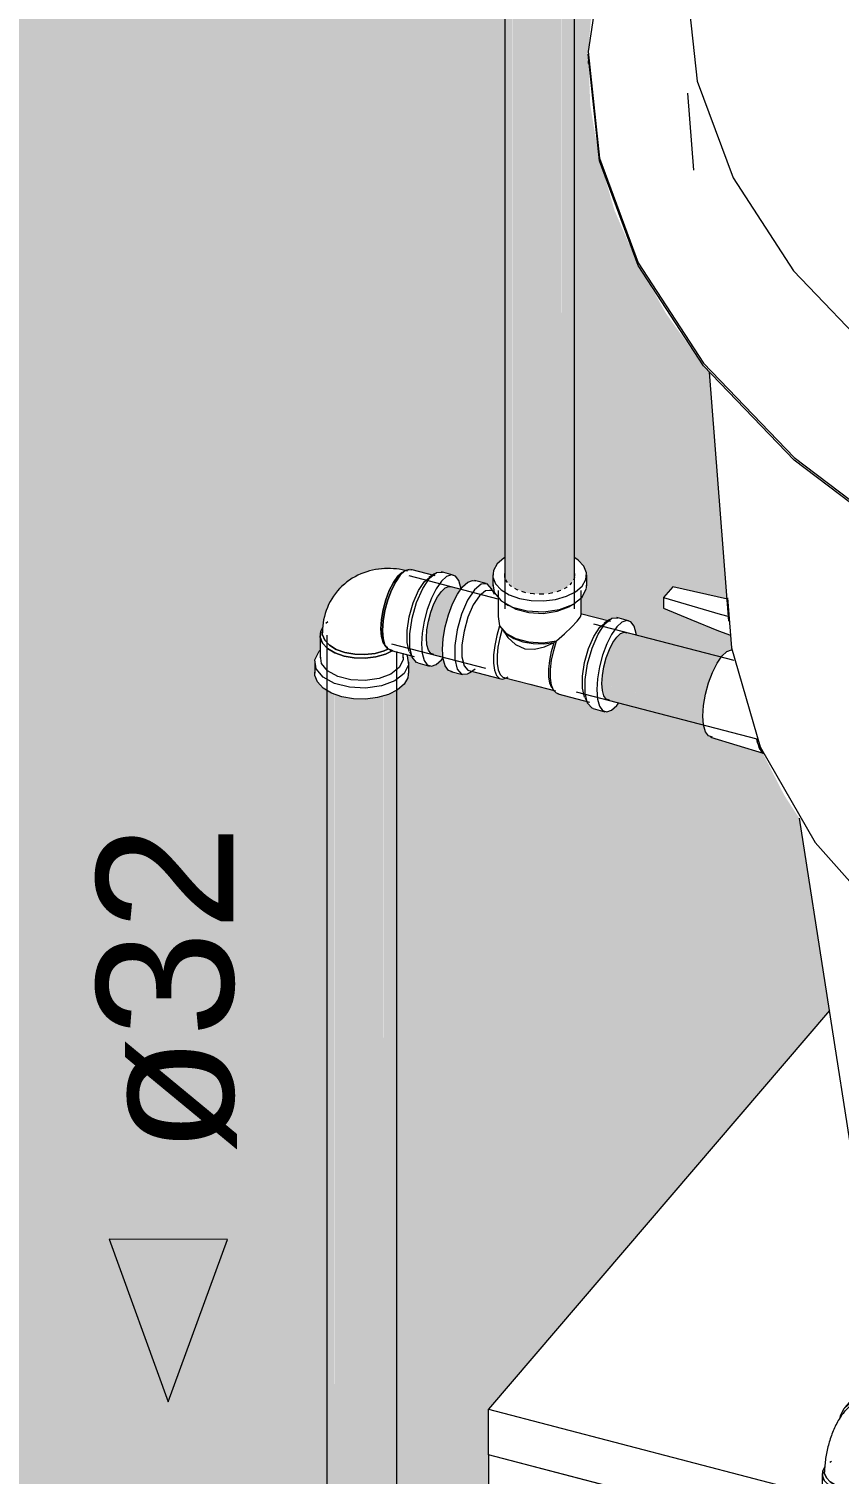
# Model space of a CAD drawing. Header units: metres. Extents: x -24.8 to 3.4, y -2.1 to 25.8.
# Drawn here: x -19.773 to -19.403, y 0.11 to 0.771 of the extents above; entities that cross this region are included whole.
import ezdxf

# ---------------------------------------------------------------- set-up
doc = ezdxf.new("R2010")
doc.units = ezdxf.units.M
doc.layers.add('A-FLOR', color=7, linetype='Continuous', lineweight=9, true_color=0x007f00)
for name, color, linetype, lineweight in [('A-GENM', 7, 'Continuous', 5), ('P-PIPE', 7, 'Continuous', 5), ('P-PIPE-IDEN', 7, 'Continuous', 5), ('P-SANR-FIXT', 7, 'Continuous', 5)]:
    doc.layers.add(name, color=color, linetype=linetype, lineweight=lineweight)
doc.styles.add('Arial_1', font='arial.ttf', dxfattribs={"height": 0.0625})

# ---------------------------------------------------------------- blocks, each defined once
blk = doc.blocks.new('Caixa D_Água de Fibra de Vidro - Fortlev - 500 L-3640297-CAIXA D_ÁGUA - GUARITA')
at = {"layer": 'P-SANR-FIXT', "color": 8, "true_color": 0x808080}
for p, q in [((33.91764, 0.75629), (33.91764, 0.75506)), ((33.96317, 0.74148), (33.9659, 0.70631)), ((33.97307, 0.61388), (33.9819, 0.50009)), ((34.01424, 0.40993), (34.03948, 0.24779))]:
    blk.add_line(p, q, dxfattribs=at)
for points in [[(33.98774, 0.88116, 0), (33.96945, 0.83713, 0), (33.96268, 0.79211, 0), (33.96756, 0.74701, 0), (33.98398, 0.70276, 0), (34.01163, 0.66024, 0), (34.04993, 0.62032, 0), (34.09812, 0.5838, 0), (34.15521, 0.55143, 0), (34.22005, 0.52386, 0)], [(33.9251, 0.80921, 0), (33.91769, 0.76055, 0), (33.9229, 0.71181, 0), (33.94063, 0.66398, 0), (33.9705, 0.61803, 0), (34.01193, 0.57489, 0), (34.06405, 0.53544, 0), (34.12582, 0.50049, 0), (34.19597, 0.47074, 0), (34.27308, 0.44681, 0)], [(34.27308, 0.44559, 0), (34.19597, 0.46952, 0), (34.12582, 0.49926, 0), (34.06405, 0.53421, 0), (34.01193, 0.57366, 0), (33.9705, 0.6168, 0), (33.94063, 0.66275, 0), (33.9229, 0.71059, 0), (33.91769, 0.75933, 0)], [(33.98142, 0.5108, 0), (33.98329, 0.48786, 0), (33.99634, 0.44254, 0), (34.02147, 0.3988, 0), (34.05814, 0.35762, 0), (34.10552, 0.31992, 0), (34.16255, 0.28653, 0), (34.16317, 0.28621, 0)]]:
    blk.add_polyline3d(points, dxfattribs=at)
blk = doc.blocks.new('Joelho 45_90 - Agua Fria_Soldavel - MEP - Tigre - Standard-3523191-CAIXA D_ÁGUA - GUARITA')
at = {"layer": 'P-PIPE'}
for p, q in [((34.04039, 0.1466), (34.03497, 0.14026)), ((34.04163, 0.15021), (34.03992, 0.14821)), ((34.05793, 0.12064), (34.06334, 0.12698)), ((34.06501, 0.12677), (34.06671, 0.12876)), ((34.02906, 0.11578), (34.02825, 0.11524)), ((34.05151, 0.11524), (34.05069, 0.11578)), ((34.02478, 0.10992), (34.02478, 0.09933)), ((34.02586, 0.11038), (34.02592, 0.11169)), ((34.05498, 0.09933), (34.05498, 0.10992)), ((34.02856, 0.10485), (34.02751, 0.10419)), ((34.05224, 0.10419), (34.0512, 0.10485)), ((34.02338, 0.09816), (34.02338, 0.09483)), ((34.05638, 0.09483), (34.05638, 0.09816))]:
    blk.add_line(p, q, dxfattribs=at)
for points in [[(34.04125, 0.14973, 0), (34.04362, 0.15196, 0), (34.04671, 0.15334, 0), (34.05031, 0.15378, 0), (34.05417, 0.15324, 0)], [(34.05417, 0.15324, 0), (34.05803, 0.15177, 0), (34.06163, 0.14946, 0), (34.06472, 0.14647, 0), (34.06709, 0.143, 0), (34.06859, 0.13929, 0), (34.06909, 0.1356, 0), (34.06859, 0.13217, 0), (34.06709, 0.12924, 0), (34.06671, 0.12877, 0)], [(34.03777, 0.14371, 0), (34.03954, 0.14774, 0), (34.04287, 0.15053, 0), (34.04736, 0.15175, 0), (34.05246, 0.15125, 0)], [(34.04004, 0.14617, 0), (34.04309, 0.14872, 0), (34.0472, 0.14984, 0), (34.05187, 0.14938, 0)], [(34.05187, 0.14938, 0), (34.05653, 0.14741, 0), (34.06064, 0.14415, 0), (34.06369, 0.14001, 0), (34.06532, 0.13548, 0), (34.06532, 0.1311, 0), (34.06369, 0.12741, 0), (34.06335, 0.12698, 0)], [(34.05246, 0.15125, 0), (34.05756, 0.14909, 0), (34.06205, 0.14553, 0), (34.06539, 0.14101, 0), (34.06716, 0.13605, 0), (34.06716, 0.13127, 0), (34.06539, 0.12724, 0), (34.06206, 0.12445, 0), (34.06098, 0.12397, 0)], [(34.03531, 0.13902, 0), (34.03478, 0.13839, 0), (34.03428, 0.13775, 0), (34.03381, 0.1371, 0), (34.03336, 0.13645, 0), (34.03293, 0.1358, 0), (34.03252, 0.13515, 0), (34.03213, 0.13449, 0), (34.03176, 0.13382, 0), (34.0314, 0.13315, 0), (34.03105, 0.13247, 0), (34.03071, 0.13179, 0), (34.03039, 0.1311, 0), (34.03008, 0.1304, 0), (34.02978, 0.1297, 0), (34.02949, 0.12899, 0), (34.02921, 0.12828, 0), (34.02895, 0.12756, 0), (34.02869, 0.12684, 0), (34.02844, 0.12611, 0), (34.02821, 0.12537, 0), (34.02798, 0.12464, 0), (34.02777, 0.1239, 0), (34.02756, 0.12315, 0), (34.02737, 0.12241, 0), (34.02718, 0.12166, 0), (34.02701, 0.1209, 0), (34.02685, 0.12015, 0), (34.0267, 0.1194, 0), (34.02656, 0.11864, 0), (34.02643, 0.11788, 0), (34.02631, 0.11712, 0), (34.02621, 0.11637, 0), (34.02612, 0.11561, 0), (34.02604, 0.11485, 0), (34.02597, 0.11409, 0), (34.02592, 0.11333, 0), (34.02587, 0.11257, 0), (34.02585, 0.11181, 0), (34.02584, 0.11105, 0), (34.02584, 0.11084, 0)], [(34.03296, 0.13596, 0), (34.03326, 0.13714, 0), (34.03462, 0.13983, 0), (34.03679, 0.14187, 0), (34.03962, 0.14313, 0), (34.04291, 0.14353, 0), (34.04645, 0.14304, 0)], [(34.04645, 0.14304, 0), (34.04291, 0.14353, 0), (34.03962, 0.14313, 0), (34.03679, 0.14187, 0), (34.03462, 0.13983, 0), (34.03326, 0.13714, 0), (34.03297, 0.13596, 0)], [(34.04598, 0.14161, 0), (34.04269, 0.14207, 0), (34.03963, 0.14169, 0), (34.037, 0.14052, 0), (34.03498, 0.13862, 0)], [(34.03498, 0.13862, 0), (34.037, 0.14052, 0), (34.03963, 0.14169, 0), (34.04269, 0.14207, 0), (34.04598, 0.14161, 0)], [(34.05697, 0.12118, 0), (34.05824, 0.12368, 0), (34.05868, 0.12659, 0), (34.05824, 0.12974, 0), (34.05697, 0.13289, 0), (34.05496, 0.13584, 0), (34.05233, 0.13839, 0), (34.04926, 0.14035, 0), (34.04598, 0.14161, 0)], [(34.04598, 0.14161, 0), (34.04926, 0.14035, 0), (34.05233, 0.13839, 0), (34.05496, 0.13584, 0), (34.05697, 0.13289, 0), (34.05824, 0.12974, 0), (34.05868, 0.12659, 0), (34.05824, 0.12368, 0), (34.05697, 0.12118, 0)], [(34.04645, 0.14304, 0), (34.04998, 0.14169, 0), (34.05328, 0.13958, 0), (34.0561, 0.13684, 0), (34.05827, 0.13367, 0), (34.05964, 0.13027, 0), (34.0601, 0.12689, 0), (34.05964, 0.12376, 0), (34.05827, 0.12107, 0)], [(34.05564, 0.11875, 0), (34.0561, 0.11903, 0), (34.05827, 0.12107, 0), (34.05964, 0.12376, 0), (34.0601, 0.12689, 0), (34.05964, 0.13027, 0), (34.05827, 0.13367, 0), (34.0561, 0.13684, 0), (34.05328, 0.13958, 0), (34.04998, 0.14169, 0), (34.04645, 0.14304, 0)], [(34.0567, 0.12084, 0), (34.05669, 0.12082, 0), (34.05666, 0.12078, 0), (34.0566, 0.1207, 0), (34.05654, 0.12059, 0), (34.05646, 0.12046, 0), (34.05637, 0.1203, 0), (34.05627, 0.12012, 0), (34.05616, 0.11991, 0), (34.05605, 0.11969, 0), (34.05594, 0.11944, 0), (34.05582, 0.11918, 0), (34.0557, 0.11891, 0), (34.05558, 0.11861, 0), (34.05547, 0.11831, 0), (34.05535, 0.11799, 0), (34.05523, 0.11767, 0), (34.05512, 0.11733, 0), (34.05501, 0.11699, 0), (34.0549, 0.11664, 0), (34.05479, 0.11628, 0), (34.05469, 0.11593, 0), (34.0546, 0.11557, 0), (34.05451, 0.1152, 0), (34.05443, 0.11484, 0), (34.05435, 0.11449, 0), (34.05428, 0.11413, 0), (34.05422, 0.11378, 0), (34.05416, 0.11344, 0), (34.0541, 0.1131, 0), (34.05406, 0.11278, 0), (34.05402, 0.11246, 0), (34.05399, 0.11216, 0), (34.05396, 0.11188, 0), (34.05394, 0.11161, 0), (34.05393, 0.11135, 0), (34.05392, 0.11112, 0), (34.05392, 0.11091, 0), (34.05392, 0.11084, 0)], [(34.05824, 0.12103, 0), (34.0561, 0.11903, 0), (34.05564, 0.11874, 0)], [(34.03343, 0.10238, 0), (34.03012, 0.10356, 0), (34.02747, 0.10517, 0), (34.02566, 0.10711, 0), (34.02483, 0.10923, 0), (34.02502, 0.11141, 0), (34.02601, 0.11323, 0)], [(34.02601, 0.11323, 0), (34.02502, 0.11141, 0), (34.02483, 0.10923, 0), (34.02566, 0.10711, 0), (34.02747, 0.10517, 0), (34.03012, 0.10356, 0), (34.03343, 0.10238, 0)], [(34.05409, 0.11274, 0), (34.05492, 0.11061, 0), (34.05473, 0.10844, 0), (34.05353, 0.10637, 0), (34.0514, 0.10454, 0), (34.04848, 0.10307, 0), (34.04498, 0.10208, 0), (34.04112, 0.10162, 0), (34.03719, 0.10172, 0), (34.03343, 0.10238, 0)], [(34.03343, 0.10238, 0), (34.03719, 0.10172, 0), (34.04112, 0.10162, 0), (34.04498, 0.10208, 0), (34.04848, 0.10307, 0), (34.0514, 0.10454, 0), (34.05353, 0.10637, 0), (34.05473, 0.10844, 0), (34.05492, 0.11061, 0), (34.05409, 0.11274, 0)], [(34.02588, 0.1102, 0), (34.02666, 0.10822, 0), (34.02834, 0.10642, 0), (34.0308, 0.10493, 0), (34.03388, 0.10383, 0)], [(34.03388, 0.10383, 0), (34.0308, 0.10493, 0), (34.02834, 0.10642, 0), (34.02666, 0.10822, 0), (34.02588, 0.1102, 0)], [(34.05388, 0.11142, 0), (34.05369, 0.10946, 0), (34.05257, 0.10753, 0), (34.05059, 0.10583, 0), (34.04788, 0.10447, 0), (34.04462, 0.10355, 0), (34.04104, 0.10312, 0), (34.03738, 0.10321, 0), (34.03388, 0.10383, 0)], [(34.03388, 0.10383, 0), (34.03738, 0.10321, 0), (34.04104, 0.10312, 0), (34.04462, 0.10355, 0), (34.04788, 0.10447, 0), (34.05059, 0.10583, 0), (34.05257, 0.10753, 0), (34.05369, 0.10946, 0)], [(34.02462, 0.10163, 0), (34.02396, 0.10056, 0), (34.02343, 0.09741, 0), (34.02489, 0.09435, 0), (34.02816, 0.09175, 0), (34.03284, 0.08993, 0)], [(34.02478, 0.09933, 0), (34.02483, 0.09864, 0), (34.02616, 0.09584, 0), (34.02915, 0.09347, 0), (34.03343, 0.09179, 0)], [(34.03284, 0.08993, 0), (34.03836, 0.0891, 0), (34.04407, 0.08936, 0), (34.04928, 0.09068, 0), (34.05335, 0.09291, 0), (34.05579, 0.09577, 0), (34.05632, 0.09892, 0), (34.05496, 0.10185, 0)], [(34.03343, 0.09179, 0), (34.03849, 0.09103, 0), (34.04372, 0.09127, 0), (34.04848, 0.09248, 0), (34.05221, 0.09452, 0), (34.05444, 0.09714, 0), (34.05492, 0.10002, 0)], [(34.03284, 0.08659, 0), (34.02921, 0.08788, 0), (34.02632, 0.08964, 0), (34.02435, 0.09175, 0), (34.02343, 0.09408, 0), (34.02339, 0.09517, 0)], [(34.05632, 0.09558, 0), (34.05611, 0.09321, 0), (34.0548, 0.09094, 0), (34.05247, 0.08894, 0), (34.04928, 0.08734, 0), (34.04545, 0.08626, 0), (34.04124, 0.08575, 0), (34.03694, 0.08587, 0), (34.03284, 0.08659, 0)]]:
    blk.add_polyline3d(points, dxfattribs=at)
blk = doc.blocks.new('Te_Reducao - Agua Fria_Soldavel - MEP - Tigre - Standard-3638675-CAIXA D_ÁGUA - GUARITA')
at = {"layer": 'P-PIPE'}
for p, q in [((33.8711, 0.51723), (33.86568, 0.51865)), ((33.87403, 0.52118), (33.87403, 0.51617)), ((33.91, 0.51741), (33.90928, 0.51667)), ((33.91025, 0.51771), (33.91, 0.51741)), ((33.91147, 0.52191), (33.9115, 0.52064)), ((33.91696, 0.51524), (33.91702, 0.51655)), ((33.91703, 0.51617), (33.91703, 0.52118)), ((33.87468, 0.51372), (33.87273, 0.51422)), ((33.87486, 0.51219), (33.87351, 0.51493)), ((33.87653, 0.51409), (33.87653, 0.50298)), ((33.91453, 0.50298), (33.91453, 0.51409)), ((33.91497, 0.51111), (33.91694, 0.51509)), ((33.87941, 0.50832), (33.88129, 0.50715)), ((33.90977, 0.50715), (33.91165, 0.50832)), ((33.9279, 0.49986), (33.9142, 0.50343)), ((33.92311, 0.49732), (33.92588, 0.4996)), ((33.92756, 0.50086), (33.92505, 0.49912)), ((33.93622, 0.50028), (33.93079, 0.50169)), ((33.87918, 0.49532), (33.88004, 0.49452)), ((33.85484, 0.47703), (33.86027, 0.47562)), ((33.86316, 0.47745), (33.87772, 0.47366)), ((33.86349, 0.47645), (33.86601, 0.47819)), ((33.87915, 0.47432), (33.89099, 0.47124)), ((33.87984, 0.47397), (33.88116, 0.47461)), ((33.89099, 0.47124), (33.90284, 0.46815)), ((33.90122, 0.46939), (33.90206, 0.46818)), ((33.90376, 0.46688), (33.91832, 0.46308)), ((33.91619, 0.46512), (33.91754, 0.46238)), ((33.9308, 0.46154), (33.9317, 0.46269)), ((33.91996, 0.46008), (33.92538, 0.45866))]:
    blk.add_line(p, q, dxfattribs=at)
for points in [[(33.87957, 0.52913, 0), (33.87912, 0.52885, 0), (33.87608, 0.52624, 0)], [(33.91497, 0.51611, 0), (33.91668, 0.51906, 0), (33.91696, 0.52216, 0), (33.91577, 0.52518, 0), (33.9132, 0.52794, 0), (33.91158, 0.52907, 0)], [(33.87608, 0.52624, 0), (33.87437, 0.52329, 0), (33.8741, 0.5202, 0), (33.87529, 0.51717, 0), (33.87786, 0.51441, 0), (33.88163, 0.51212, 0), (33.88635, 0.51044, 0), (33.8917, 0.5095, 0), (33.89731, 0.50935, 0), (33.90279, 0.51001, 0), (33.90778, 0.51143, 0), (33.91194, 0.51351, 0), (33.91497, 0.51611, 0)], [(33.85567, 0.47695, 0), (33.85377, 0.47757, 0), (33.85231, 0.47958, 0), (33.8514, 0.48283, 0), (33.85108, 0.48711, 0), (33.8514, 0.49211, 0), (33.85231, 0.49751, 0), (33.85377, 0.50293, 0), (33.85567, 0.508, 0), (33.85788, 0.51238, 0), (33.86026, 0.51577, 0)], [(33.86026, 0.51577, 0), (33.86263, 0.51794, 0), (33.86484, 0.51873, 0), (33.86616, 0.51847, 0)], [(33.87363, 0.51468, 0), (33.87158, 0.51706, 0), (33.86882, 0.51694, 0), (33.86568, 0.51436, 0)], [(33.87412, 0.51726, 0), (33.87474, 0.51316, 0), (33.87786, 0.50941, 0), (33.88311, 0.50648, 0), (33.88987, 0.50473, 0), (33.8973, 0.50435, 0), (33.90453, 0.5054, 0), (33.91066, 0.50774, 0), (33.91497, 0.51111, 0)], [(33.87965, 0.52008, 0), (33.87958, 0.52045, 0), (33.87957, 0.5218, 0)], [(33.88082, 0.5177, 0), (33.88047, 0.51819, 0), (33.88003, 0.51899, 0)], [(33.88273, 0.51588, 0), (33.88238, 0.51614, 0), (33.88159, 0.51685, 0)], [(33.90811, 0.51572, 0), (33.90774, 0.51547, 0), (33.90672, 0.51486, 0)], [(33.91139, 0.52002, 0), (33.91127, 0.5196, 0), (33.91094, 0.5188, 0)], [(33.86568, 0.51436, 0), (33.86255, 0.5096, 0), (33.85979, 0.50326, 0), (33.85774, 0.4961, 0), (33.85665, 0.48897, 0), (33.85665, 0.48274, 0), (33.85774, 0.47817, 0), (33.85979, 0.47579, 0), (33.86255, 0.47591, 0), (33.8639, 0.47675, 0)], [(33.86794, 0.51168, 0), (33.86517, 0.50748, 0), (33.86273, 0.50188, 0), (33.86092, 0.49554, 0), (33.85996, 0.48925, 0), (33.85996, 0.48374, 0), (33.86092, 0.4797, 0), (33.86273, 0.4776, 0), (33.86316, 0.47745, 0)], [(33.87316, 0.51407, 0), (33.87072, 0.51397, 0), (33.86794, 0.51168, 0)], [(33.88565, 0.51423, 0), (33.88519, 0.51444, 0), (33.88409, 0.515, 0)], [(33.88924, 0.51306, 0), (33.8887, 0.51319, 0), (33.88738, 0.51358, 0)], [(33.89327, 0.51243, 0), (33.89268, 0.51249, 0), (33.89122, 0.51267, 0)], [(33.89744, 0.51241, 0), (33.89685, 0.51238, 0), (33.89535, 0.51235, 0)], [(33.90149, 0.51298, 0), (33.90093, 0.51286, 0), (33.8995, 0.51262, 0)], [(33.90513, 0.51411, 0), (33.90465, 0.51392, 0), (33.90337, 0.51348, 0)], [(33.87653, 0.50298, 0), (33.87655, 0.50212, 0), (33.87722, 0.49787, 0)], [(33.87992, 0.50811, 0), (33.88456, 0.50552, 0), (33.89053, 0.50397, 0), (33.8971, 0.50364, 0), (33.90348, 0.50457, 0), (33.90891, 0.50664, 0), (33.90977, 0.50715, 0)], [(33.91271, 0.50002, 0), (33.91419, 0.50203, 0), (33.91451, 0.50315, 0)], [(33.87722, 0.49787, 0), (33.87589, 0.49348, 0), (33.87496, 0.489, 0), (33.87447, 0.48471, 0), (33.87445, 0.48085, 0), (33.8749, 0.47764, 0), (33.87581, 0.47528, 0), (33.8771, 0.47391, 0), (33.87872, 0.47361, 0), (33.88014, 0.47412, 0)], [(33.87841, 0.49648, 0), (33.87724, 0.49239, 0), (33.87643, 0.48824, 0), (33.87604, 0.48429, 0), (33.87607, 0.48076, 0), (33.87654, 0.47785, 0), (33.87741, 0.47573, 0), (33.87864, 0.47452, 0), (33.87946, 0.47426, 0)], [(33.87722, 0.49787, 0), (33.88, 0.49462, 0), (33.8846, 0.49208, 0), (33.89048, 0.49055, 0), (33.89696, 0.49021, 0), (33.90326, 0.49108, 0)], [(33.87851, 0.49633, 0), (33.88104, 0.49266, 0), (33.88449, 0.48946, 0), (33.88868, 0.48746, 0)], [(33.90326, 0.49108, 0), (33.90688, 0.49422, 0), (33.91015, 0.49731, 0), (33.91271, 0.50002, 0)], [(33.91609, 0.46534, 0), (33.91513, 0.46938, 0), (33.91513, 0.47489, 0), (33.91609, 0.48118, 0), (33.9179, 0.48752, 0), (33.92034, 0.49312, 0), (33.92311, 0.49732, 0)], [(33.92006, 0.46005, 0), (33.91948, 0.46025, 0), (33.91743, 0.46262, 0), (33.91634, 0.4672, 0), (33.91634, 0.47342, 0), (33.91743, 0.48055, 0), (33.91948, 0.48772, 0), (33.92224, 0.49406, 0), (33.92537, 0.49881, 0)], [(33.9308, 0.4974, 0), (33.92843, 0.49401, 0), (33.92621, 0.48963, 0), (33.92431, 0.48456, 0), (33.92285, 0.47914, 0), (33.92194, 0.47374, 0), (33.92163, 0.46874, 0), (33.92194, 0.46446, 0), (33.92285, 0.46121, 0), (33.92431, 0.4592, 0), (33.92621, 0.45858, 0), (33.92843, 0.45937, 0), (33.9308, 0.46154, 0)], [(33.92537, 0.49881, 0), (33.92851, 0.5014, 0), (33.93127, 0.50151, 0)], [(33.93978, 0.49366, 0), (33.93966, 0.49448, 0), (33.93875, 0.49773, 0), (33.93729, 0.49974, 0), (33.93539, 0.50036, 0), (33.93317, 0.49956, 0), (33.9308, 0.4974, 0)], [(33.88004, 0.49452, 0), (33.88054, 0.49408, 0), (33.88376, 0.49206, 0), (33.88785, 0.49059, 0), (33.8925, 0.48979, 0), (33.89737, 0.4897, 0), (33.90211, 0.49033, 0)], [(33.88868, 0.48746, 0), (33.89323, 0.48718, 0), (33.89773, 0.48832, 0), (33.90211, 0.49033, 0)], [(33.90111, 0.46956, 0), (33.90024, 0.47168, 0), (33.89977, 0.47459, 0), (33.89973, 0.47812, 0), (33.90013, 0.48207, 0), (33.90094, 0.48622, 0), (33.90211, 0.49033, 0)], [(33.90418, 0.46681, 0), (33.90315, 0.46713, 0), (33.90185, 0.4685, 0), (33.90095, 0.47086, 0), (33.9005, 0.47406, 0), (33.90051, 0.47793, 0), (33.901, 0.48222, 0), (33.90194, 0.48669, 0), (33.90326, 0.49108, 0)], [(33.90211, 0.49033, 0), (33.90268, 0.4907, 0), (33.90326, 0.49108, 0)], [(33.92739, 0.46392, 0), (33.92597, 0.46439, 0), (33.92489, 0.46588, 0), (33.9242, 0.4683, 0), (33.92397, 0.47148, 0), (33.9242, 0.47521, 0), (33.92489, 0.47922, 0), (33.92597, 0.48326, 0), (33.92739, 0.48703, 0), (33.92903, 0.49029, 0), (33.9308, 0.49281, 0)], [(33.9308, 0.49281, 0), (33.93257, 0.49442, 0), (33.93421, 0.49502, 0), (33.93524, 0.4948, 0)]]:
    blk.add_polyline3d(points, dxfattribs=at)
blk = doc.blocks.new('AF_Registro Esfera VS Compacto - Soldável - 32 mm-3638717-CAIXA D_ÁGUA - GUARITA')
at = {"layer": 'P-PIPE'}
for p, q in [((33.95643, 0.51583), (33.95221, 0.5109)), ((33.98147, 0.5101), (33.95643, 0.51583)), ((33.95221, 0.5109), (33.95221, 0.50596)), ((33.97727, 0.4956), (33.98285, 0.49368)), ((33.97363, 0.44707), (33.9978, 0.43963)), ((33.99704, 0.44031), (33.99783, 0.43956))]:
    blk.add_line(p, q, dxfattribs=at)
for points in [[(33.95221, 0.5109, 0), (33.97815, 0.50329, 0), (33.98219, 0.50213, 0)], [(33.95221, 0.50596, 0), (33.96472, 0.50075, 0), (33.97727, 0.4956, 0)], [(33.97453, 0.44696, 0), (33.97272, 0.44756, 0), (33.97132, 0.44948, 0), (33.97045, 0.45259, 0), (33.97015, 0.45668, 0), (33.97045, 0.46146, 0), (33.97132, 0.46662, 0), (33.97272, 0.4718, 0), (33.97453, 0.47665, 0), (33.97665, 0.48084, 0), (33.97892, 0.48408, 0)], [(33.97892, 0.48408, 0), (33.98119, 0.48615, 0), (33.98331, 0.48692, 0)], [(33.99489, 0.44634, 0), (33.99503, 0.44527, 0), (33.99511, 0.44484, 0)], [(33.99704, 0.44031, 0), (33.99517, 0.44452, 0), (33.99492, 0.44608, 0)], [(33.99539, 0.44359, 0), (33.99596, 0.44198, 0), (33.99625, 0.4414, 0)], [(33.99684, 0.44053, 0), (33.99743, 0.43996, 0), (33.99744, 0.43995, 0)]]:
    blk.add_polyline3d(points, dxfattribs=at)
blk = doc.blocks.new('Base de madeira e alvenaria para caixa d_água - ERIKBIM - Base de madeira e alvenaria para caixa d_água - ERIKBIM-3636057-CAIXA D_ÁGUA - GUARITA')
at = {"layer": 'A-GENM'}
for p, q in [((34.02802, 0.32198), (33.87209, 0.13959)), ((33.87209, 0.13959), (34.02387, 0.10006)), ((33.87209, 0.11874), (33.87209, 0.13959)), ((33.92635, 0.10461), (33.87209, 0.11874)), ((33.87209, 0.11874), (33.87209, 0.05203)), ((34.02744, 0.07828), (33.87209, 0.11874))]:
    blk.add_line(p, q, dxfattribs=at)
blk = doc.blocks.new('Joelho 45_90 - Agua Fria_Soldavel - MEP - Tigre - Standard-V18-CAIXA D_ÁGUA - GUARITA')
at = {"layer": 'P-PIPE'}
for p, q in [((33.83258, 0.52239), (33.83059, 0.52057)), ((33.83443, 0.52334), (33.83312, 0.52269)), ((33.84768, 0.52075), (33.83656, 0.52365)), ((33.856, 0.52117), (33.85057, 0.52258)), ((33.84289, 0.51821), (33.84567, 0.52049)), ((33.84735, 0.52175), (33.84483, 0.52001)), ((33.79618, 0.49393), (33.79637, 0.49628)), ((33.79864, 0.49973), (33.79778, 0.49893)), ((33.79513, 0.49359), (33.79513, 0.48333)), ((33.82444, 0.48938), (33.82528, 0.48818)), ((33.79469, 0.48631), (33.79511, 0.48678)), ((33.82698, 0.48687), (33.83811, 0.48397)), ((33.83313, 0.48333), (33.83313, 0.48539)), ((33.83597, 0.48601), (33.83733, 0.48327)), ((33.85058, 0.48243), (33.85119, 0.48319)), ((33.79263, 0.48125), (33.79263, 0.47625)), ((33.83563, 0.47625), (33.83563, 0.48125)), ((33.83974, 0.48097), (33.84516, 0.47955))]:
    blk.add_line(p, q, dxfattribs=at)
for points in [[(33.83513, 0.52298, 0), (33.83386, 0.52329, 0), (33.83258, 0.52355, 0), (33.83128, 0.52377, 0), (33.82997, 0.52394, 0), (33.82864, 0.52407, 0), (33.82731, 0.52414, 0), (33.82596, 0.52416, 0), (33.8246, 0.52412, 0), (33.82324, 0.52403, 0), (33.82187, 0.52389, 0), (33.8205, 0.52368, 0), (33.81913, 0.52341, 0), (33.81776, 0.52308, 0), (33.8164, 0.52268, 0), (33.81505, 0.52221, 0), (33.81371, 0.52168, 0), (33.81239, 0.52108, 0), (33.81109, 0.52041, 0), (33.80981, 0.51967, 0), (33.80857, 0.51886, 0), (33.80737, 0.51798, 0), (33.80621, 0.51704, 0), (33.8051, 0.51604, 0), (33.80404, 0.51498, 0), (33.80308, 0.51391, 0)], [(33.83059, 0.52057, 0), (33.83258, 0.52239, 0), (33.83312, 0.52269, 0)], [(33.83582, 0.52372, 0), (33.83387, 0.52302, 0), (33.83177, 0.5211, 0)], [(33.83177, 0.5211, 0), (33.83387, 0.52302, 0), (33.83582, 0.52372, 0), (33.83701, 0.52348, 0)], [(33.84515, 0.5197, 0), (33.84829, 0.52229, 0), (33.85105, 0.52241, 0)], [(33.825, 0.48874, 0), (33.82394, 0.49028, 0), (33.82317, 0.493, 0), (33.82291, 0.49658, 0), (33.82317, 0.50077, 0), (33.82394, 0.50529, 0), (33.82516, 0.50983, 0), (33.82675, 0.51407, 0), (33.82861, 0.51774, 0), (33.83059, 0.52057, 0)], [(33.83059, 0.52057, 0), (33.82861, 0.51774, 0), (33.82675, 0.51407, 0), (33.82516, 0.50983, 0), (33.82394, 0.50529, 0), (33.82317, 0.50077, 0), (33.82291, 0.49658, 0), (33.82317, 0.493, 0), (33.82394, 0.49028, 0)], [(33.83177, 0.5211, 0), (33.82967, 0.51811, 0), (33.82772, 0.51424, 0), (33.82604, 0.50976, 0), (33.82475, 0.50497, 0), (33.82394, 0.5002, 0), (33.82366, 0.49577, 0), (33.82394, 0.492, 0), (33.82475, 0.48912, 0), (33.82604, 0.48735, 0), (33.82772, 0.4868, 0)], [(33.82772, 0.4868, 0), (33.82604, 0.48735, 0), (33.82475, 0.48912, 0), (33.82394, 0.492, 0), (33.82366, 0.49577, 0), (33.82394, 0.5002, 0), (33.82475, 0.50497, 0), (33.82604, 0.50976, 0), (33.82772, 0.51424, 0), (33.82967, 0.51811, 0), (33.83177, 0.5211, 0)], [(33.83587, 0.48622, 0), (33.83491, 0.49027, 0), (33.83491, 0.49577, 0), (33.83587, 0.50207, 0), (33.83768, 0.5084, 0), (33.84012, 0.51401, 0), (33.84289, 0.51821, 0)], [(33.83974, 0.48097, 0), (33.83926, 0.48114, 0), (33.83721, 0.48352, 0), (33.83612, 0.48809, 0), (33.83612, 0.49432, 0), (33.83721, 0.50145, 0), (33.83926, 0.50861, 0), (33.84202, 0.51495, 0), (33.84515, 0.5197, 0)], [(33.85058, 0.51829, 0), (33.84821, 0.5149, 0), (33.84599, 0.51052, 0), (33.84409, 0.50545, 0), (33.84264, 0.50003, 0), (33.84172, 0.49463, 0), (33.84141, 0.48963, 0), (33.84172, 0.48535, 0), (33.84264, 0.4821, 0), (33.84409, 0.48009, 0), (33.84599, 0.47947, 0), (33.84821, 0.48026, 0), (33.85058, 0.48243, 0)], [(33.84375, 0.49237, 0), (33.84399, 0.4961, 0), (33.84467, 0.50011, 0), (33.84575, 0.50415, 0), (33.84717, 0.50792, 0), (33.84881, 0.51118, 0), (33.85058, 0.5137, 0), (33.85235, 0.51531, 0), (33.85399, 0.51591, 0), (33.85502, 0.51569, 0)], [(33.85953, 0.51474, 0), (33.85944, 0.51537, 0), (33.85853, 0.51862, 0), (33.85707, 0.52063, 0), (33.85517, 0.52125, 0), (33.85296, 0.52046, 0), (33.85058, 0.51829, 0)], [(33.80308, 0.51391, 0), (33.80213, 0.51274, 0), (33.80125, 0.51153, 0), (33.80043, 0.51027, 0), (33.79969, 0.50898, 0), (33.79901, 0.50765, 0), (33.79841, 0.5063, 0), (33.79788, 0.50492, 0), (33.79743, 0.50354, 0), (33.79704, 0.50214, 0), (33.79672, 0.50073, 0), (33.79648, 0.49932, 0), (33.7963, 0.49791, 0), (33.79619, 0.49651, 0), (33.79614, 0.49511, 0), (33.79613, 0.49467, 0)], [(33.82833, 0.48662, 0), (33.82496, 0.48497, 0), (33.82055, 0.48372, 0), (33.8157, 0.48314, 0), (33.81075, 0.48327, 0), (33.80603, 0.48411, 0), (33.80186, 0.48559, 0), (33.79852, 0.48761, 0), (33.79625, 0.49005, 0), (33.7952, 0.49272, 0), (33.79544, 0.49546, 0), (33.79634, 0.49727, 0)], [(33.79634, 0.49726, 0), (33.79544, 0.49546, 0), (33.7952, 0.49272, 0), (33.79625, 0.49005, 0), (33.79852, 0.48761, 0), (33.80186, 0.48559, 0), (33.80603, 0.48411, 0), (33.81075, 0.48327, 0), (33.8157, 0.48314, 0), (33.82055, 0.48372, 0), (33.82496, 0.48497, 0), (33.82833, 0.48662, 0)], [(33.7962, 0.49385, 0), (33.79719, 0.49132, 0), (33.79934, 0.48901, 0), (33.8025, 0.48709, 0), (33.80645, 0.48569, 0), (33.81093, 0.4849, 0), (33.81562, 0.48477, 0), (33.82021, 0.48532, 0), (33.82439, 0.48651, 0), (33.82614, 0.48727, 0)], [(33.82614, 0.48727, 0), (33.82439, 0.48651, 0), (33.82021, 0.48532, 0), (33.81562, 0.48477, 0), (33.81093, 0.4849, 0), (33.80645, 0.48569, 0), (33.8025, 0.48709, 0), (33.79934, 0.48901, 0), (33.79719, 0.49132, 0), (33.7962, 0.49385, 0)], [(33.84717, 0.48481, 0), (33.84575, 0.48528, 0), (33.84467, 0.48677, 0), (33.84399, 0.48919, 0), (33.84375, 0.49237, 0)], [(33.83358, 0.47619, 0), (33.82927, 0.47282, 0), (33.82313, 0.47047, 0), (33.81591, 0.46942, 0), (33.80847, 0.4698, 0), (33.80172, 0.47156, 0), (33.79646, 0.47449, 0), (33.79334, 0.47823, 0), (33.79273, 0.48234, 0), (33.79469, 0.48631, 0)], [(33.83132, 0.47886, 0), (33.82751, 0.47588, 0), (33.82208, 0.47381, 0), (33.8157, 0.47288, 0), (33.80913, 0.47322, 0), (33.80316, 0.47477, 0), (33.79852, 0.47736, 0), (33.79576, 0.48067, 0), (33.79521, 0.4843, 0)], [(33.82597, 0.48817, 0), (33.82598, 0.48816, 0), (33.82601, 0.48816, 0), (33.82605, 0.48815, 0), (33.82606, 0.48815, 0)], [(33.83312, 0.48367, 0), (33.83305, 0.48237, 0), (33.83132, 0.47886, 0)], [(33.83445, 0.48512, 0), (33.83493, 0.48427, 0), (33.83554, 0.48016, 0), (33.83358, 0.47619, 0)], [(33.83358, 0.47118, 0), (33.83054, 0.46858, 0), (33.82639, 0.46649, 0), (33.8214, 0.46508, 0), (33.81591, 0.46442, 0), (33.8103, 0.46457, 0), (33.80496, 0.46551, 0), (33.80024, 0.46719, 0), (33.79647, 0.46948, 0), (33.7939, 0.47224, 0), (33.79271, 0.47526, 0), (33.79265, 0.47671, 0)], [(33.83556, 0.47723, 0), (33.83529, 0.47413, 0), (33.83358, 0.47118, 0)]]:
    blk.add_polyline3d(points, dxfattribs=at)
blk = doc.blocks.new('Anotacao_Tuboseta - Fluxo 2-2612755-CAIXA D_ÁGUA - GUARITA')
at = {"layer": 'P-PIPE-IDEN'}
blk.add_hatch(color=256, dxfattribs=at).paths.add_polyline_path([(35.08626, -0.52215), (35.01741, -0.56106), (35.04514, -0.48699)])
for p, q in [((35.04514, -0.48699), (35.01741, -0.56106)), ((35.08626, -0.52215), (35.04514, -0.48699)), ((35.01741, -0.56106), (35.08626, -0.52215))]:
    blk.add_line(p, q, dxfattribs=at)

msp = doc.modelspace()

# ---------------------------------------------------------------- hatches: boundary and pattern name
at = {"layer": 'A-FLOR', "true_color": 0x808080}
h = msp.add_hatch(color=8, dxfattribs=at)
h.paths.add_polyline_path([(-18.70987, -0.89621), (-18.70987, -0.88787), (-18.64587, -0.813), (-18.37455, -0.88365), (-18.37455, -0.89199), (-17.30776, 0.3559), (-17.57907, 0.42655), (-17.57907, 0.43489), (-17.5209, 0.50294), (-18.28497, 0.70192), (-18.29421, 0.67628), (-18.30477, 0.65457), (-18.32036, 0.6301), (-18.33297, 0.61386), (-18.33626, 0.57173), (-18.24999, 0.54926), (-18.24945, 0.55004), (-18.24762, 0.5517), (-18.24567, 0.55225), (-18.2413, 0.55117), (-18.2397, 0.54931), (-18.22846, 0.54616), (-18.22721, 0.54488), (-18.22539, 0.54424), (-18.22034, 0.54178), (-18.21661, 0.53918), (-18.21413, 0.53695), (-18.21152, 0.53409), (-18.20874, 0.52977), (-18.2069, 0.52587), (-18.20583, 0.52239), (-18.20475, 0.51788), (-18.2041, 0.51612), (-18.204, 0.50708), (-18.20312, 0.50564), (-18.20272, 0.50105), (-18.20291, 0.49883), (-18.20423, 0.49657), (-18.20672, 0.49443), (-18.20672, 0.17736), (-18.20559, 0.17667), (-18.20352, 0.17431), (-18.20271, 0.17205), (-18.20291, 0.16692), (-18.2041, 0.16426), (-18.20405, 0.15647), (-18.19192, 0.15354), (-18.19095, 0.15397), (-18.18899, 0.15395), (-18.18506, 0.15258), (-18.18411, 0.15128), (-18.18317, 0.14827), (-18.16584, 0.14377), (-18.1653, 0.14454), (-18.16348, 0.1462), (-18.16153, 0.14675), (-18.15716, 0.14567), (-18.15556, 0.14381), (-18.14271, 0.14046), (-18.1417, 0.13907), (-18.12966, 0.13458), (-18.11891, 0.12782), (-18.11004, 0.12046), (-18.10116, 0.10957), (-18.09691, 0.10237), (-18.09198, 0.08908), (-18.09078, 0.07907), (-18.08975, 0.07784), (-18.08932, 0.07325), (-18.08921, 0.06533), (-18.08833, 0.06389), (-18.08792, 0.05931), (-18.08812, 0.05709), (-18.08943, 0.05482), (-18.09192, 0.05269), (-18.0919, -0.23382), (-18.0908, -0.23449), (-18.08882, -0.23661), (-18.08791, -0.23911), (-18.08817, -0.24384), (-18.08857, -0.24557), (-18.08931, -0.24684), (-18.08955, -0.25745), (-18.09003, -0.25917), (-18.09055, -0.2602), (-18.09158, -0.27316), (-18.09261, -0.27915), (-18.09398, -0.28537), (-18.0971, -0.29672), (-18.10122, -0.30743), (-18.10497, -0.31528), (-18.10808, -0.32062), (-18.11096, -0.32502), (-18.1131, -0.32932), (-18.11671, -0.33374), (-18.11875, -0.33808), (-18.12202, -0.34148), (-18.12332, -0.34233), (-18.12565, -0.34338), (-18.12894, -0.34386), (-18.42362, -0.68867), (-18.4234, -0.69053), (-18.42412, -0.69428), (-18.42546, -0.69685), (-18.42797, -0.6995), (-18.43042, -0.70156), (-18.43191, -0.70225), (-18.43653, -0.7072), (-18.43862, -0.7092), (-18.44223, -0.71496), (-18.44659, -0.72504), (-18.44951, -0.73421), (-18.45232, -0.7484), (-18.45291, -0.75679), (-18.45202, -0.75913), (-18.45181, -0.76977), (-18.45062, -0.77227), (-18.45088, -0.77807), (-18.45237, -0.78044), (-18.4553, -0.78266), (-18.45766, -0.78384), (-18.46287, -0.78509), (-18.46572, -0.78543), (-18.47041, -0.78524), (-18.47421, -0.78455), (-18.47878, -0.78266), (-18.48062, -0.78155), (-18.48278, -0.77897), (-18.48351, -0.77711), (-18.48324, -0.7722), (-18.48298, -0.77062), (-18.48211, -0.76919), (-18.48187, -0.75859), (-18.48163, -0.75715), (-18.48095, -0.75635), (-18.48028, -0.74652), (-18.47863, -0.7359), (-18.47626, -0.72589), (-18.47455, -0.72), (-18.4694, -0.70665), (-18.46336, -0.69546), (-18.46046, -0.69102), (-18.45832, -0.68672), (-18.45471, -0.6823), (-18.45266, -0.67795), (-18.4496, -0.67475), (-18.44886, -0.67404), (-18.44511, -0.67258), (-18.44251, -0.67223), (-18.14778, -0.32746), (-18.14801, -0.32546), (-18.1473, -0.32176), (-18.14596, -0.31919), (-18.14327, -0.31639), (-18.14044, -0.31433), (-18.13949, -0.31377), (-18.13489, -0.30883), (-18.13227, -0.30629), (-18.12989, -0.3026), (-18.12454, -0.29041), (-18.12141, -0.27964), (-18.11923, -0.26886), (-18.11866, -0.25893), (-18.1194, -0.25726), (-18.1196, -0.24628), (-18.1208, -0.24377), (-18.12059, -0.23806), (-18.11861, -0.23522), (-18.11679, -0.23372), (-18.11679, 0.05283), (-18.11791, 0.05352), (-18.11988, 0.05563), (-18.1208, 0.05846), (-18.12066, 0.06313), (-18.11939, 0.06593), (-18.11917, 0.07692), (-18.1186, 0.07842), (-18.11986, 0.08488), (-18.12528, 0.09519), (-18.12664, 0.09689), (-18.13505, 0.10506), (-18.14139, 0.10905), (-18.14881, 0.11172), (-18.14952, 0.11154), (-18.15171, 0.11167), (-18.16324, 0.11467), (-18.16456, 0.11407), (-18.16699, 0.11424), (-18.17038, 0.11536), (-18.17153, 0.11725), (-18.17234, 0.11977), (-18.18966, 0.12428), (-18.19115, 0.12264), (-18.19203, 0.12184), (-18.19398, 0.12129), (-18.19859, 0.12264), (-18.20034, 0.12433), (-18.21381, 0.12784), (-18.21601, 0.12951), (-18.23051, 0.13329), (-18.23189, 0.13263), (-18.23189, -0.01372), (-18.6586, -0.51288), (-19.38277, -0.32429), (-19.38277, -0.72097), (-18.7157, -0.89469)])
h.paths.add_polyline_path([(-19.40763, -0.7145), (-19.40763, -0.31782), (-19.56299, -0.27736), (-19.56299, 0.13959), (-19.40706, 0.32198), (-19.42078, 0.40984), (-19.42766, 0.42041), (-19.43765, 0.43992), (-19.46236, 0.44756), (-19.46379, 0.44958), (-19.46493, 0.45279), (-19.5034, 0.4628), (-19.50464, 0.46121), (-19.50713, 0.4592), (-19.50911, 0.45864), (-19.5156, 0.46025), (-19.5182, 0.46351), (-19.53215, 0.46736), (-19.53356, 0.46857), (-19.55513, 0.47418), (-19.55683, 0.47369), (-19.56017, 0.47448), (-19.57068, 0.47718), (-19.57253, 0.47591), (-19.57529, 0.47579), (-19.58131, 0.47757), (-19.58277, 0.47958), (-19.584, 0.48315), (-19.58454, 0.48239), (-19.58687, 0.48026), (-19.58933, 0.47953), (-19.59582, 0.48114), (-19.59842, 0.4844), (-19.60061, 0.48481), (-19.60013, 0.48413), (-19.59952, 0.47817), (-19.59979, 0.47413), (-19.6015, 0.47118), (-19.60503, 0.46833), (-19.60503, 0.10265), (-19.60328, 0.10159), (-19.60071, 0.09883), (-19.59952, 0.09555), (-19.59981, 0.08908), (-19.6002, 0.0867), (-19.60201, 0.08458), (-19.60225, 0.07561), (-19.60324, 0.07334), (-19.60397, 0.06596), (-19.60622, 0.05712), (-19.60909, 0.04996), (-19.61567, 0.03818), (-19.61643, 0.03712), (-19.61649, 0.03586), (-19.61936, 0.03002), (-19.62203, 0.02707), (-19.62439, 0.02484), (-19.62842, 0.02304), (-19.63311, 0.02239), (-20.1073, -0.53229), (-19.40824, -0.71434)])
h.paths.add_polyline_path([(-20.14169, -0.52334), (-19.65721, 0.0434), (-19.65752, 0.04662), (-19.65672, 0.05104), (-19.6543, 0.05525), (-19.65107, 0.05858), (-19.64748, 0.06125), (-19.64516, 0.0621), (-19.6424, 0.06492), (-19.64106, 0.06651), (-19.63964, 0.07099), (-19.63905, 0.07449), (-19.63988, 0.07661), (-19.63988, 0.08438), (-19.64047, 0.08485), (-19.64237, 0.08884), (-19.6421, 0.09694), (-19.64039, 0.09989), (-19.63686, 0.10274), (-19.63686, 0.46842), (-19.63861, 0.46949), (-19.64133, 0.47262), (-19.64237, 0.47526), (-19.64228, 0.48248), (-19.63987, 0.48781), (-19.63964, 0.49546), (-19.63856, 0.49777), (-19.63791, 0.50224), (-19.63702, 0.50538), (-19.63282, 0.51289), (-19.62632, 0.51873), (-19.62351, 0.52057), (-19.61819, 0.52271), (-19.61539, 0.52337), (-19.60672, 0.524), (-19.60154, 0.52327), (-19.60065, 0.52322), (-19.59926, 0.52372), (-19.58864, 0.52102), (-19.58679, 0.52229), (-19.58361, 0.52229), (-19.57801, 0.52063), (-19.57636, 0.51794), (-19.57532, 0.51505), (-19.57482, 0.51577), (-19.57245, 0.51794), (-19.57023, 0.51873), (-19.56345, 0.517), (-19.56047, 0.51397), (-19.56097, 0.51843), (-19.56071, 0.52329), (-19.55899, 0.52624), (-19.55546, 0.52909), (-19.55546, 0.83081), (-19.55722, 0.83188), (-19.55988, 0.83486), (-19.56098, 0.83766), (-19.56089, 0.84488), (-19.55848, 0.8502), (-19.55825, 0.85785), (-19.55717, 0.86016), (-19.55663, 0.86422), (-19.55563, 0.86778), (-19.55142, 0.87528), (-19.54493, 0.88112), (-19.54212, 0.88296), (-19.53662, 0.88515), (-19.534, 0.88577), (-19.52533, 0.8864), (-19.52015, 0.88566), (-19.51925, 0.88562), (-19.51786, 0.88612), (-19.50725, 0.88341), (-19.50539, 0.88468), (-19.50212, 0.88466), (-19.49662, 0.88302), (-19.49516, 0.88101), (-19.49393, 0.8768), (-19.48248, 0.87382), (-19.47836, 0.88094), (-19.46038, 0.90609), (-19.44193, 0.92779), (-19.41736, 0.95151), (-19.3955, 0.97008), (-19.37405, 0.98554), (-20.10463, 1.17579), (-20.42159, 1.17579), (-20.42789, 1.16843), (-20.45615, 1.17579), (-20.53382, 1.17579), (-20.53382, -0.42122), (-20.22522, -0.50159)])
h.paths.add_polyline_path([(-18.11096, -0.32814), (-18.11096, -0.32814), (-18.11096, -0.3275)])
h.paths.add_polyline_path([(-18.11096, -0.32976), (-18.11096, -0.32976), (-18.11096, -0.32814)])
h.paths.add_polyline_path([(-18.11096, -0.32592), (-18.11096, -0.32579), (-18.11096, -0.32579)])
h.paths.add_polyline_path([(-18.11988, 0.08499), (-18.12039, 0.08621), (-18.12039, 0.08619)])
h.paths.add_polyline_path([(-18.19482, 0.15131), (-18.19262, 0.15296), (-18.19314, 0.15274), (-18.19486, 0.15132)])
h.paths.add_polyline_path([(-18.23189, 0.17724), (-18.23158, 0.17745), (-18.23158, 0.49458), (-18.23271, 0.49527), (-18.23468, 0.49738), (-18.23559, 0.50004), (-18.23534, 0.5051), (-18.23419, 0.5076), (-18.23446, 0.51744), (-18.23508, 0.51778), (-18.23632, 0.51735), (-18.24738, 0.52018), (-18.2487, 0.51957), (-18.25118, 0.51975), (-18.25442, 0.52073), (-18.2557, 0.52284), (-18.25649, 0.52527), (-18.33823, 0.54656), (-18.34243, 0.49272), (-18.34681, 0.46974), (-18.35477, 0.44602), (-18.35929, 0.4364), (-18.23189, 0.40322), (-18.23189, 0.17737)])
h.paths.add_polyline_path([(-19.45658, 0.48348), (-19.45616, 0.48408), (-19.45389, 0.48615), (-19.45161, 0.48705), (-19.45178, 0.48786), (-19.45232, 0.49372), (-19.45866, 0.49595), (-19.48286, 0.50596), (-19.48286, 0.5109), (-19.47865, 0.51583), (-19.45361, 0.51009), (-19.4604, 0.59605), (-19.46178, 0.61362), (-19.46635, 0.61924), (-19.48171, 0.64071), (-19.49517, 0.6644), (-19.50524, 0.68772), (-19.51239, 0.71181), (-19.51641, 0.73613), (-19.51739, 0.76055), (-19.51526, 0.78495), (-19.50978, 0.80989), (-19.50454, 0.82772), (-19.49742, 0.84484), (-19.50222, 0.84609), (-19.50314, 0.84479), (-19.50548, 0.84266), (-19.50793, 0.84192), (-19.51443, 0.84353), (-19.51702, 0.84679), (-19.51921, 0.84721), (-19.51874, 0.84652), (-19.51814, 0.84249), (-19.51839, 0.83653), (-19.52011, 0.83358), (-19.52364, 0.83072), (-19.52364, 0.52901), (-19.52188, 0.52794), (-19.51931, 0.52518), (-19.51812, 0.52191), (-19.51839, 0.51457), (-19.52061, 0.50961), (-19.52054, 0.50328), (-19.50814, 0.50033), (-19.50657, 0.5014), (-19.5034, 0.5014), (-19.49779, 0.49974), (-19.49633, 0.49773), (-19.49511, 0.49352), (-19.45676, 0.48353)])
at = {"layer": 'P-PIPE', "true_color": 0x00ffff}
for points in [[(-19.55199, 0.51562), (-19.55212, 0.82911), (-19.55459, 0.83028), (-19.55546, 0.83081), (-19.5553, 0.5197), (-19.5537, 0.51717), (-19.5523, 0.5159)], [(-19.53823, 0.51238), (-19.53229, 0.51336), (-19.52948, 0.51431), (-19.5297, 0.82821), (-19.53328, 0.82735), (-19.53778, 0.82681), (-19.54529, 0.8273), (-19.54914, 0.82805), (-19.55199, 0.82907), (-19.55185, 0.51555), (-19.54753, 0.5136), (-19.54455, 0.51283), (-19.53973, 0.51242)], [(-19.52948, 0.51431), (-19.52589, 0.51671), (-19.52457, 0.51811), (-19.52364, 0.52025), (-19.52371, 0.83069), (-19.52791, 0.82871), (-19.52948, 0.82827), (-19.52948, 0.51524)], [(-19.57745, 0.51187), (-19.57605, 0.51401), (-19.57571, 0.51451), (-19.58108, 0.51591), (-19.58319, 0.5149), (-19.5845, 0.5137), (-19.57788, 0.51198)], [(-19.58379, 0.49041), (-19.58335, 0.49408), (-19.58218, 0.49968), (-19.58069, 0.50459), (-19.57826, 0.51027), (-19.57745, 0.51187), (-19.5845, 0.5137), (-19.58699, 0.50976), (-19.58884, 0.50545), (-19.5898, 0.50238), (-19.59071, 0.49836), (-19.59123, 0.49393), (-19.59109, 0.49231), (-19.584, 0.49046)], [(-19.58375, 0.48373), (-19.58388, 0.48897), (-19.584, 0.49046), (-19.59133, 0.49237), (-19.5908, 0.48813), (-19.58994, 0.48612), (-19.58909, 0.4852), (-19.584, 0.48379)], [(-19.46476, 0.45941), (-19.46418, 0.46414), (-19.46335, 0.46815), (-19.46206, 0.47262), (-19.45939, 0.47893), (-19.45843, 0.48087), (-19.50428, 0.49281), (-19.50665, 0.48909), (-19.50794, 0.48637), (-19.5093, 0.48255), (-19.51031, 0.47852), (-19.51104, 0.47262), (-19.51087, 0.47142), (-19.46493, 0.45946)], [(-19.45841, 0.48087), (-19.45658, 0.48348), (-19.50116, 0.49491), (-19.50305, 0.49393), (-19.50428, 0.49281), (-19.45843, 0.48087)], [(-19.46464, 0.45271), (-19.46488, 0.45746), (-19.46493, 0.45946), (-19.51111, 0.47148), (-19.51075, 0.46788), (-19.51, 0.46562), (-19.50886, 0.46431), (-19.50665, 0.46365), (-19.46493, 0.45279)], [(-19.63338, 0.08927), (-19.63349, 0.46671), (-19.63599, 0.46789), (-19.63686, 0.46842), (-19.6367, 0.09335), (-19.63547, 0.09115), (-19.63369, 0.08955)], [(-19.62262, 0.08602), (-19.61819, 0.08614), (-19.61312, 0.0872), (-19.61088, 0.08796), (-19.61106, 0.46582), (-19.61464, 0.46496), (-19.61917, 0.46442), (-19.62668, 0.46491), (-19.63108, 0.46585), (-19.63338, 0.46667), (-19.63325, 0.0892), (-19.62903, 0.08728), (-19.62651, 0.08656), (-19.62262, 0.08604)], [(-19.61088, 0.08796), (-19.60729, 0.09036), (-19.60597, 0.09175), (-19.60503, 0.0939), (-19.60529, 0.4682), (-19.60888, 0.46644), (-19.61088, 0.46587), (-19.61088, 0.08908)]]:
    msp.add_hatch(color=4, dxfattribs=at).paths.add_polyline_path(points)

# ---------------------------------------------------------------- linework, layer by layer
at = {"layer": 'P-PIPE'}
for p, q in [((-19.55555, 0.85598), (-19.55555, 0.50567)), ((-19.52355, 0.50567), (-19.52355, 0.84861)), ((-19.55856, 0.51014), (-19.59928, 0.52074)), ((-19.45053, 0.48201), (-19.51481, 0.49874)), ((-19.63695, 0.49359), (-19.63695, 0.07748)), ((-19.60734, 0.48977), (-19.56429, 0.47856)), ((-19.60495, 0.07748), (-19.60495, 0.48622)), ((-19.52287, 0.46778), (-19.44015, 0.44623))]:
    msp.add_line(p, q, dxfattribs=at)

# ---------------------------------------------------------------- block references
at = {"layer": 'A-GENM'}
msp.add_blockref('Base de madeira e alvenaria para caixa d_água - ERIKBIM - Base de madeira e alvenaria para caixa d_água - ERIKBIM-3636057-CAIXA D_ÁGUA - GUARITA', (-53.43508, 0), dxfattribs=at)
at = {"layer": 'P-PIPE'}
for name in ['Te_Reducao - Agua Fria_Soldavel - MEP - Tigre - Standard-3638675-CAIXA D_ÁGUA - GUARITA', 'Joelho 45_90 - Agua Fria_Soldavel - MEP - Tigre - Standard-V18-CAIXA D_ÁGUA - GUARITA', 'AF_Registro Esfera VS Compacto - Soldável - 32 mm-3638717-CAIXA D_ÁGUA - GUARITA', 'Joelho 45_90 - Agua Fria_Soldavel - MEP - Tigre - Standard-3523191-CAIXA D_ÁGUA - GUARITA']:
    msp.add_blockref(name, (-53.43508, 0), dxfattribs=at)
at = {"layer": 'P-PIPE-IDEN', "rotation": 40.52646815462456}
msp.add_blockref('Anotacao_Tuboseta - Fluxo 2-2612755-CAIXA D_ÁGUA - GUARITA', (-46.69096, -22.1848), dxfattribs=at)
at = {"layer": 'P-SANR-FIXT', "color": 8, "true_color": 0x808080}
msp.add_blockref('Caixa D_Água de Fibra de Vidro - Fortlev - 500 L-3640297-CAIXA D_ÁGUA - GUARITA', (-53.43508, 0), dxfattribs=at)

# ---------------------------------------------------------------- texts
at = {"layer": 'P-PIPE-IDEN', "insert": (-19.7422, 0.25653), "char_height": 0.0625, "width": 0.1803797, "attachment_point": 1, "rotation": 90, "style": 'Arial_1'}
msp.add_mtext('ø32', dxfattribs=at)

doc.saveas('drawing.dxf')
